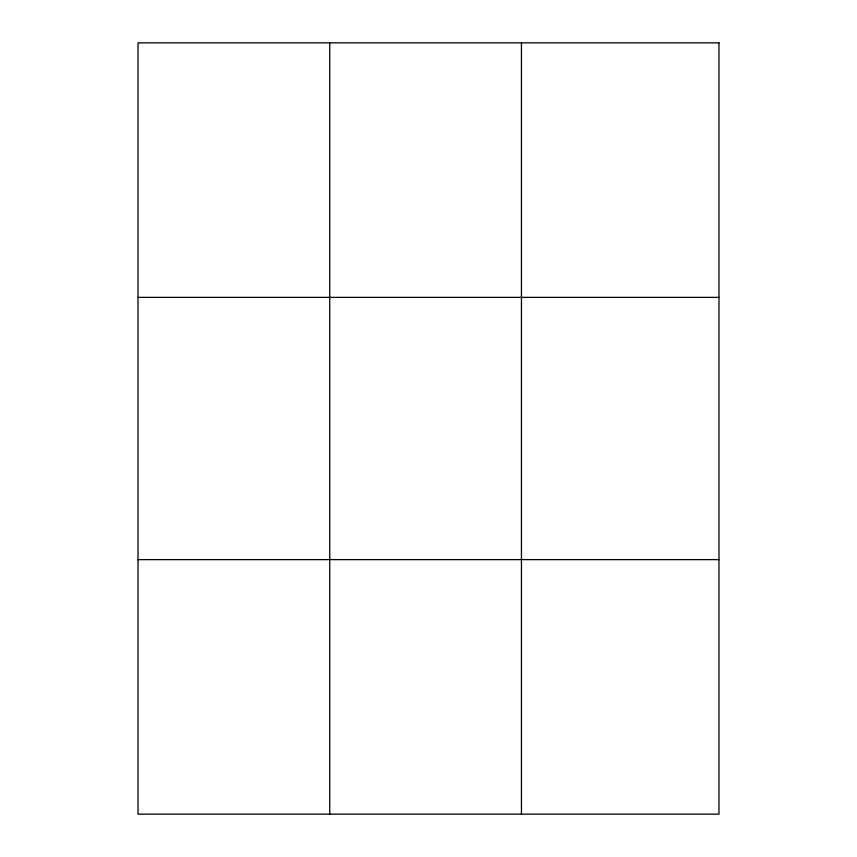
<?xml version="1.0" encoding="UTF-8"?>
<svg xmlns="http://www.w3.org/2000/svg" width="857" height="857" viewBox="0 0 857 857"><rect width="100%" height="100%" fill="white"/><g stroke="black" fill="none" stroke-linecap="round" stroke-linejoin="round"><path stroke-width="1.29" d="M138.031 297.379L718.969 297.379M138.031 559.621L718.969 559.621M521.452 42.85L521.452 814.15M329.741 42.85L329.741 814.15M718.969 42.85L718.969 814.15L138.031 814.15L138.031 42.85L718.969 42.85"/></g></svg>
